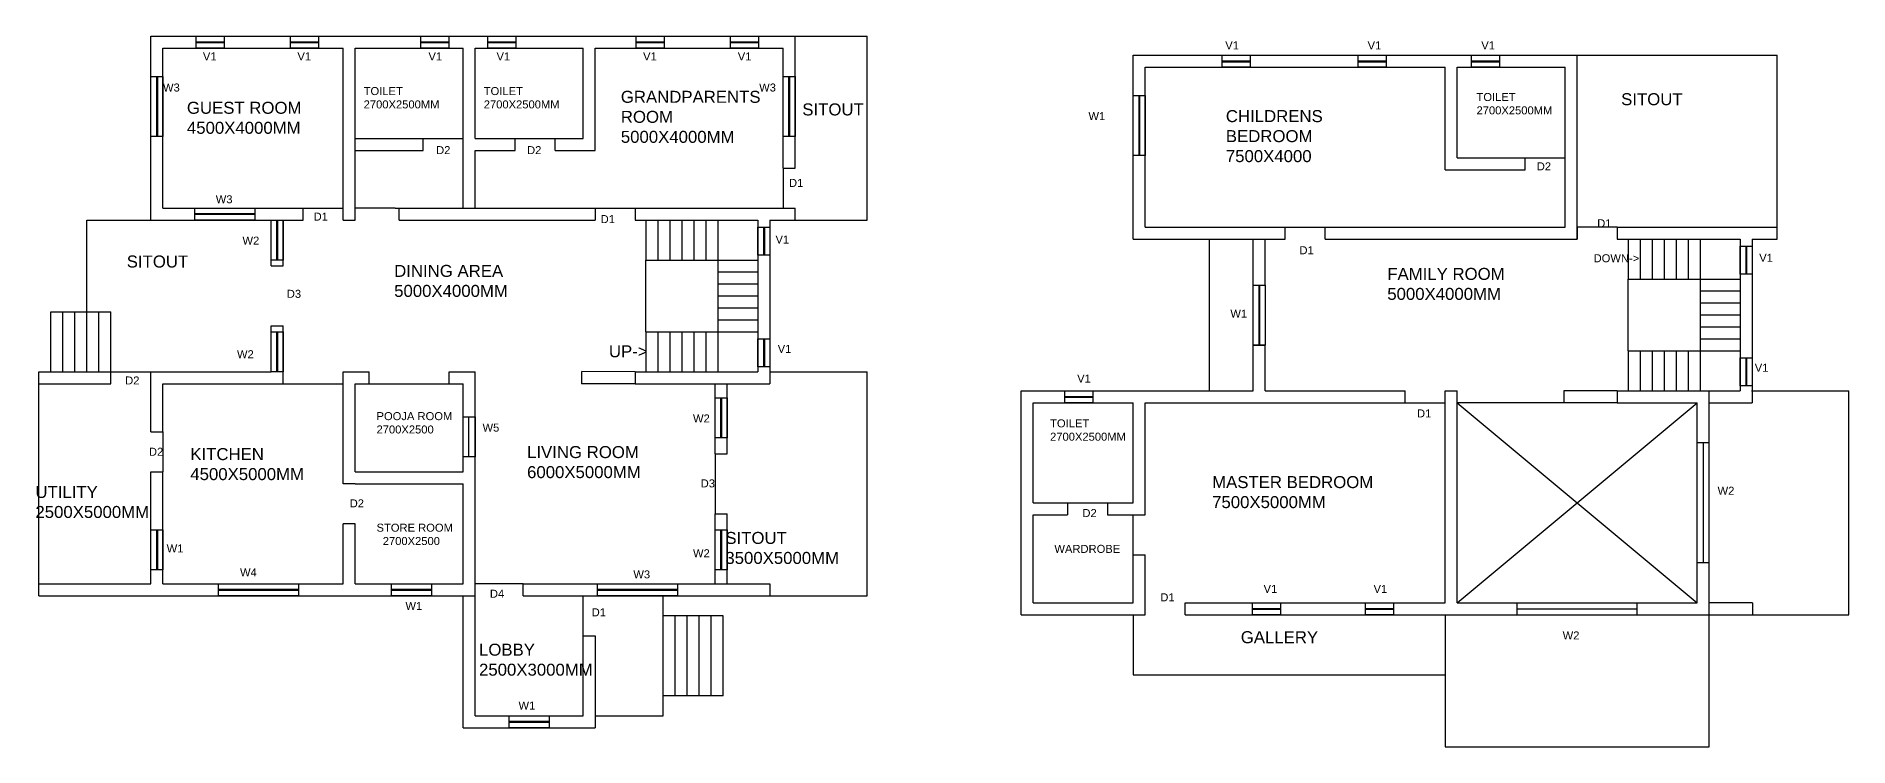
# Model space of a CAD drawing. Header units: metres. Extents: x 3586 to 7307, y 3108 to 6437.
# Drawn here: x 4241.86 to 4287.16, y 3275.95 to 3293.72 of the extents above; entities that cross this region are included whole.
import ezdxf

# ---------------------------------------------------------------- set-up
doc = ezdxf.new("R2010")
doc.units = ezdxf.units.M
doc.linetypes.add('DASHED', pattern=[0.75, 0.5, -0.25])
for name, color, linetype in [('DIMENSION', 255, 'DASHED'), ('wall', 7, 'Continuous'), ('window', 140, 'Continuous')]:
    doc.layers.add(name, color=color, linetype=linetype)
doc.styles.get("Standard").update_dxf_attribs({"font": 'arial.ttf'})

msp = doc.modelspace()

# ---------------------------------------------------------------- linework, layer by layer
at = {"layer": 'wall'}
for p, q in [((4244.724, 3293.717), (4262.624, 3293.717)), ((4244.724, 3289.117), (4244.724, 3293.717)), ((4260.824, 3290.417), (4260.824, 3293.717)), ((4262.624, 3289.117), (4262.624, 3293.717)), ((4245.024, 3293.417), (4249.524, 3293.417)), ((4245.024, 3289.417), (4245.024, 3293.417)), ((4249.524, 3289.117), (4249.524, 3293.417)), ((4249.824, 3293.417), (4252.524, 3293.417)), ((4249.824, 3289.117), (4249.824, 3293.417)), ((4252.524, 3289.417), (4252.524, 3293.417)), ((4252.824, 3293.417), (4255.524, 3293.417)), ((4252.824, 3291.157), (4252.824, 3293.417)), ((4255.524, 3291.157), (4255.524, 3293.417)), ((4255.824, 3293.417), (4260.524, 3293.417)), ((4255.824, 3290.857), (4255.824, 3293.417)), ((4260.524, 3290.417), (4260.524, 3293.417)), ((4269.276, 3293.24), (4285.376, 3293.24)), ((4269.276, 3288.64), (4269.276, 3293.24)), ((4280.376, 3288.64), (4280.376, 3293.24)), ((4285.376, 3288.64), (4285.376, 3293.24)), ((4269.576, 3292.94), (4277.076, 3292.94)), ((4269.576, 3288.94), (4269.576, 3292.94)), ((4277.076, 3290.38), (4277.076, 3292.94)), ((4277.376, 3292.94), (4280.076, 3292.94)), ((4277.376, 3290.68), (4277.376, 3292.94)), ((4280.076, 3288.94), (4280.076, 3292.94)), ((4249.824, 3291.157), (4251.524, 3291.157)), ((4249.824, 3290.857), (4251.524, 3290.857)), ((4251.524, 3290.857), (4251.524, 3291.157)), ((4251.524, 3291.157), (4252.524, 3291.157)), ((4252.824, 3291.157), (4253.824, 3291.157)), ((4252.824, 3290.857), (4253.824, 3290.857)), ((4252.824, 3289.417), (4252.824, 3290.857)), ((4253.824, 3290.857), (4253.824, 3291.157)), ((4253.824, 3291.157), (4254.824, 3291.157)), ((4254.824, 3291.157), (4255.524, 3291.157)), ((4254.824, 3290.857), (4254.824, 3291.157)), ((4254.824, 3290.857), (4255.824, 3290.857)), ((4260.524, 3290.417), (4260.824, 3290.417)), ((4260.524, 3290.417), (4260.524, 3289.417)), ((4277.076, 3290.38), (4279.076, 3290.38)), ((4277.376, 3290.68), (4279.076, 3290.68)), ((4279.076, 3290.38), (4279.076, 3290.68)), ((4279.076, 3290.68), (4280.076, 3290.68)), ((4245.024, 3289.417), (4248.524, 3289.417)), ((4248.524, 3289.117), (4248.524, 3289.417)), ((4248.524, 3289.417), (4249.524, 3289.417)), ((4250.824, 3289.417), (4249.824, 3289.417)), ((4250.824, 3289.417), (4255.824, 3289.417)), ((4250.928, 3289.117), (4250.928, 3289.417)), ((4255.824, 3289.417), (4255.824, 3289.117)), ((4255.824, 3289.417), (4256.824, 3289.417)), ((4256.824, 3289.417), (4260.824, 3289.417)), ((4256.824, 3289.417), (4256.824, 3289.117)), ((4260.824, 3289.117), (4260.824, 3289.417)), ((4243.124, 3286.83), (4243.124, 3289.117)), ((4243.124, 3289.117), (4244.724, 3289.117)), ((4244.724, 3289.117), (4247.724, 3289.117)), ((4247.724, 3287.973), (4247.724, 3289.117)), ((4248.024, 3289.117), (4248.524, 3289.117)), ((4248.024, 3287.973), (4248.024, 3289.117)), ((4249.524, 3289.117), (4249.824, 3289.117)), ((4250.928, 3289.117), (4255.824, 3289.117)), ((4256.824, 3289.117), (4259.897, 3289.117)), ((4257.097, 3289.117), (4257.097, 3288.117)), ((4257.397, 3289.117), (4257.397, 3288.117)), ((4257.697, 3289.117), (4257.697, 3288.117)), ((4257.997, 3289.117), (4257.997, 3288.117)), ((4258.297, 3289.117), (4258.297, 3288.117)), ((4258.597, 3289.117), (4258.597, 3288.117)), ((4258.897, 3289.117), (4258.897, 3285.33)), ((4259.897, 3289.117), (4259.897, 3285.33)), ((4260.197, 3289.117), (4262.624, 3289.117)), ((4260.197, 3289.117), (4260.197, 3285.03)), ((4269.576, 3288.94), (4273.076, 3288.94)), ((4273.076, 3288.64), (4273.076, 3288.94)), ((4273.076, 3288.94), (4274.076, 3288.94)), ((4274.076, 3288.94), (4280.076, 3288.94)), ((4274.076, 3288.64), (4274.076, 3288.94)), ((4280.376, 3288.94), (4280.376, 3288.64)), ((4281.376, 3288.94), (4280.376, 3288.94)), ((4281.376, 3288.94), (4285.376, 3288.94)), ((4281.376, 3288.94), (4281.376, 3288.64)), ((4285.376, 3288.64), (4285.376, 3288.94)), ((4269.276, 3288.64), (4273.076, 3288.64)), ((4271.176, 3288.64), (4271.176, 3284.853)), ((4272.276, 3287.496), (4272.276, 3288.64)), ((4272.576, 3287.496), (4272.576, 3288.64)), ((4274.076, 3288.64), (4280.376, 3288.64)), ((4274.076, 3288.64), (4274.376, 3288.64)), ((4281.376, 3288.64), (4284.449, 3288.64)), ((4281.649, 3288.64), (4281.649, 3287.64)), ((4281.949, 3288.64), (4281.949, 3287.64)), ((4282.249, 3288.64), (4282.249, 3287.64)), ((4282.549, 3288.64), (4282.549, 3287.64)), ((4282.849, 3288.64), (4282.849, 3287.64)), ((4283.149, 3288.64), (4283.149, 3287.64)), ((4283.449, 3288.64), (4283.449, 3284.853)), ((4284.449, 3288.64), (4284.449, 3284.853)), ((4284.749, 3288.64), (4285.376, 3288.64)), ((4284.749, 3288.64), (4284.749, 3284.553)), ((4257.097, 3288.117), (4259.897, 3288.117)), ((4257.097, 3286.33), (4257.097, 3288.117)), ((4247.724, 3287.973), (4248.024, 3287.973)), ((4258.897, 3287.83), (4259.897, 3287.83)), ((4281.649, 3287.64), (4284.449, 3287.64)), ((4281.649, 3285.853), (4281.649, 3287.64)), ((4258.897, 3287.53), (4259.897, 3287.53)), ((4258.897, 3287.23), (4259.897, 3287.23)), ((4283.449, 3287.353), (4284.449, 3287.353)), ((4242.224, 3286.83), (4243.724, 3286.83)), ((4242.224, 3285.33), (4242.224, 3286.83)), ((4242.524, 3285.33), (4242.524, 3286.83)), ((4242.824, 3285.33), (4242.824, 3286.83)), ((4243.124, 3285.33), (4243.124, 3286.83)), ((4243.424, 3285.33), (4243.424, 3286.83)), ((4243.724, 3285.33), (4243.724, 3286.83)), ((4258.897, 3286.93), (4259.897, 3286.93)), ((4283.449, 3287.053), (4284.449, 3287.053)), ((4283.449, 3286.753), (4284.449, 3286.753)), ((4247.724, 3285.33), (4247.724, 3286.473)), ((4247.724, 3286.473), (4248.024, 3286.473)), ((4248.024, 3285.03), (4248.024, 3286.473)), ((4257.097, 3286.33), (4259.897, 3286.33)), ((4257.097, 3286.33), (4257.097, 3285.33)), ((4257.397, 3286.33), (4257.397, 3285.33)), ((4257.697, 3286.33), (4257.697, 3285.33)), ((4257.997, 3286.33), (4257.997, 3285.33)), ((4258.297, 3286.33), (4258.297, 3285.33)), ((4258.597, 3286.33), (4258.597, 3285.33)), ((4258.897, 3286.63), (4259.897, 3286.63)), ((4283.449, 3286.453), (4284.449, 3286.453)), ((4272.276, 3284.853), (4272.276, 3285.996)), ((4272.276, 3285.996), (4272.576, 3285.996)), ((4272.576, 3284.853), (4272.576, 3285.996)), ((4281.649, 3285.853), (4284.449, 3285.853)), ((4281.649, 3285.853), (4281.649, 3284.853)), ((4281.949, 3285.853), (4281.949, 3284.853)), ((4282.249, 3285.853), (4282.249, 3284.853)), ((4282.549, 3285.853), (4282.549, 3284.853)), ((4282.849, 3285.853), (4282.849, 3284.853)), ((4283.149, 3285.853), (4283.149, 3284.853)), ((4283.449, 3286.153), (4284.449, 3286.153)), ((4241.924, 3285.33), (4243.724, 3285.33)), ((4241.924, 3279.73), (4241.924, 3285.33)), ((4243.724, 3285.03), (4243.724, 3285.33)), ((4243.724, 3285.33), (4244.724, 3285.33)), ((4244.724, 3285.33), (4247.724, 3285.33)), ((4244.724, 3283.83), (4244.724, 3285.33)), ((4249.524, 3285.33), (4250.174, 3285.33)), ((4249.524, 3282.53), (4249.524, 3285.33)), ((4250.174, 3285.03), (4250.174, 3285.33)), ((4252.174, 3285.33), (4252.824, 3285.33)), ((4252.174, 3285.03), (4252.174, 3285.33)), ((4252.824, 3276.73), (4252.824, 3285.33)), ((4256.824, 3285.33), (4255.489, 3285.334)), ((4255.489, 3285.33), (4255.489, 3285.03)), ((4256.824, 3285.33), (4259.897, 3285.33)), ((4256.824, 3285.33), (4256.824, 3285.03)), ((4260.197, 3285.33), (4262.624, 3285.33)), ((4262.624, 3279.73), (4262.624, 3285.33)), ((4241.924, 3285.03), (4243.724, 3285.03)), ((4245.024, 3285.03), (4248.024, 3285.03)), ((4245.024, 3283.83), (4245.024, 3285.03)), ((4248.024, 3285.03), (4249.524, 3285.03)), ((4249.824, 3285.03), (4250.174, 3285.03)), ((4249.824, 3282.83), (4249.824, 3285.03)), ((4250.174, 3285.03), (4252.174, 3285.03)), ((4252.174, 3285.03), (4252.524, 3285.03)), ((4252.524, 3282.83), (4252.524, 3285.03)), ((4256.824, 3285.03), (4255.489, 3285.03)), ((4256.824, 3285.03), (4260.197, 3285.03)), ((4258.824, 3283.28), (4258.824, 3285.03)), ((4259.124, 3283.28), (4259.124, 3285.03)), ((4266.476, 3279.253), (4266.476, 3284.853)), ((4266.476, 3284.853), (4269.276, 3284.853)), ((4269.276, 3284.853), (4272.276, 3284.853)), ((4272.576, 3284.853), (4276.076, 3284.853)), ((4276.076, 3284.553), (4276.076, 3284.853)), ((4277.076, 3284.853), (4277.376, 3284.853)), ((4277.076, 3279.553), (4277.076, 3284.853)), ((4277.376, 3279.553), (4277.376, 3284.853)), ((4280.041, 3284.853), (4280.041, 3284.553)), ((4281.376, 3284.853), (4280.041, 3284.853)), ((4281.376, 3284.853), (4284.449, 3284.853)), ((4281.376, 3284.853), (4281.376, 3284.553)), ((4283.676, 3279.253), (4283.676, 3284.853)), ((4284.736, 3284.853), (4287.164, 3284.853)), ((4287.164, 3279.253), (4287.164, 3284.853)), ((4266.776, 3284.553), (4269.276, 3284.553)), ((4266.776, 3282.053), (4266.776, 3284.553)), ((4269.276, 3282.053), (4269.276, 3284.553)), ((4269.576, 3284.553), (4276.076, 3284.553)), ((4269.576, 3281.753), (4269.576, 3284.553)), ((4276.076, 3284.553), (4277.076, 3284.553)), ((4281.376, 3284.553), (4277.376, 3284.553)), ((4277.376, 3284.553), (4283.376, 3279.553)), ((4277.376, 3279.553), (4283.376, 3284.553)), ((4281.376, 3284.553), (4283.376, 3284.553)), ((4283.376, 3279.553), (4283.376, 3284.553)), ((4283.676, 3284.553), (4284.749, 3284.553)), ((4244.724, 3283.83), (4245.024, 3283.83)), ((4245.024, 3283.83), (4245.024, 3282.83)), ((4258.824, 3283.28), (4259.124, 3283.28)), ((4258.824, 3283.28), (4258.824, 3281.78)), ((4244.724, 3282.83), (4245.024, 3282.83)), ((4244.724, 3280.03), (4244.724, 3282.83)), ((4245.024, 3280.03), (4245.024, 3282.83)), ((4249.824, 3282.83), (4252.524, 3282.83)), ((4249.824, 3282.53), (4249.524, 3282.53)), ((4249.824, 3282.53), (4252.524, 3282.53)), ((4252.524, 3280.03), (4252.524, 3282.53)), ((4258.824, 3280.03), (4258.824, 3281.78)), ((4258.824, 3281.78), (4259.124, 3281.78)), ((4259.124, 3280.03), (4259.124, 3281.78)), ((4266.776, 3282.053), (4267.633, 3282.053)), ((4266.776, 3281.753), (4267.633, 3281.753)), ((4266.776, 3279.553), (4266.776, 3281.753)), ((4267.633, 3282.053), (4267.633, 3281.753)), ((4267.633, 3282.053), (4268.633, 3282.053)), ((4268.633, 3282.053), (4269.276, 3282.053)), ((4268.633, 3282.053), (4268.633, 3281.753)), ((4268.633, 3281.753), (4269.576, 3281.753)), ((4269.276, 3280.753), (4269.276, 3281.753)), ((4249.524, 3280.03), (4249.524, 3281.53)), ((4249.824, 3281.53), (4249.524, 3281.53)), ((4249.824, 3280.03), (4249.824, 3281.53)), ((4269.276, 3280.753), (4269.576, 3280.753)), ((4269.276, 3279.553), (4269.276, 3280.753)), ((4269.576, 3279.253), (4269.576, 3280.753)), ((4241.924, 3280.03), (4244.724, 3280.03)), ((4245.024, 3280.03), (4249.524, 3280.03)), ((4249.824, 3280.03), (4252.524, 3280.03)), ((4254.024, 3280.03), (4252.824, 3280.03)), ((4254.024, 3280.03), (4260.197, 3280.03)), ((4254.024, 3279.73), (4254.024, 3280.03)), ((4260.197, 3280.03), (4260.197, 3279.73)), ((4241.924, 3279.73), (4252.824, 3279.73)), ((4252.524, 3276.43), (4252.524, 3279.73)), ((4254.024, 3279.73), (4262.624, 3279.73)), ((4255.524, 3278.73), (4255.524, 3279.73)), ((4257.524, 3276.73), (4257.524, 3279.73)), ((4266.776, 3279.553), (4269.276, 3279.553)), ((4270.576, 3279.553), (4277.076, 3279.553)), ((4270.576, 3279.253), (4270.576, 3279.553)), ((4277.376, 3279.553), (4283.376, 3279.553)), ((4284.761, 3279.553), (4283.676, 3279.553)), ((4284.761, 3279.553), (4284.761, 3279.253)), ((4259.024, 3279.23), (4257.524, 3279.23)), ((4257.824, 3277.23), (4257.824, 3279.23)), ((4258.124, 3277.23), (4258.124, 3279.23)), ((4258.424, 3277.23), (4258.424, 3279.23)), ((4258.724, 3277.23), (4258.724, 3279.23)), ((4259.024, 3277.23), (4259.024, 3279.23)), ((4266.476, 3279.253), (4269.576, 3279.253)), ((4269.276, 3279.253), (4269.276, 3277.753)), ((4270.576, 3279.253), (4287.164, 3279.253)), ((4277.076, 3279.253), (4277.076, 3275.953)), ((4283.676, 3275.953), (4283.676, 3279.253)), ((4255.524, 3278.73), (4255.824, 3278.73)), ((4255.524, 3276.73), (4255.524, 3278.73)), ((4255.824, 3278.73), (4255.824, 3276.43)), ((4269.276, 3277.753), (4277.076, 3277.753)), ((4259.024, 3277.23), (4257.524, 3277.23)), ((4252.824, 3276.73), (4255.524, 3276.73)), ((4255.824, 3276.73), (4257.524, 3276.73)), ((4252.524, 3276.43), (4255.824, 3276.43)), ((4277.076, 3275.953), (4283.676, 3275.953))]:
    msp.add_line(p, q, dxfattribs=at)
at = {"layer": 'window'}
for p, q in [((4245.85, 3293.717), (4246.55, 3293.717)), ((4245.85, 3293.417), (4245.85, 3293.717)), ((4245.85, 3293.577), (4246.55, 3293.577)), ((4245.85, 3293.557), (4246.55, 3293.557)), ((4246.55, 3293.717), (4246.55, 3293.417)), ((4248.212, 3293.717), (4248.912, 3293.717)), ((4248.212, 3293.417), (4248.212, 3293.717)), ((4248.212, 3293.577), (4248.912, 3293.577)), ((4248.212, 3293.557), (4248.912, 3293.557)), ((4248.912, 3293.717), (4248.912, 3293.417)), ((4251.472, 3293.717), (4252.172, 3293.717)), ((4251.472, 3293.417), (4251.472, 3293.717)), ((4251.472, 3293.577), (4252.172, 3293.577)), ((4251.472, 3293.557), (4252.172, 3293.557)), ((4252.172, 3293.717), (4252.172, 3293.417)), ((4253.145, 3293.717), (4253.845, 3293.717)), ((4253.145, 3293.417), (4253.145, 3293.717)), ((4253.145, 3293.577), (4253.845, 3293.577)), ((4253.145, 3293.557), (4253.845, 3293.557)), ((4253.845, 3293.717), (4253.845, 3293.417)), ((4256.85, 3293.717), (4257.55, 3293.717)), ((4256.85, 3293.417), (4256.85, 3293.717)), ((4256.85, 3293.577), (4257.55, 3293.577)), ((4256.85, 3293.557), (4257.55, 3293.557)), ((4257.55, 3293.717), (4257.55, 3293.417)), ((4259.212, 3293.717), (4259.912, 3293.717)), ((4259.212, 3293.417), (4259.212, 3293.717)), ((4259.212, 3293.577), (4259.912, 3293.577)), ((4259.212, 3293.557), (4259.912, 3293.557)), ((4259.912, 3293.717), (4259.912, 3293.417)), ((4246.55, 3293.417), (4245.85, 3293.417)), ((4248.912, 3293.417), (4248.212, 3293.417)), ((4252.172, 3293.417), (4251.472, 3293.417)), ((4253.845, 3293.417), (4253.145, 3293.417)), ((4257.55, 3293.417), (4256.85, 3293.417)), ((4259.912, 3293.417), (4259.212, 3293.417)), ((4271.498, 3293.24), (4272.198, 3293.24)), ((4271.498, 3292.94), (4271.498, 3293.24)), ((4271.498, 3293.1), (4272.198, 3293.1)), ((4271.498, 3293.08), (4272.198, 3293.08)), ((4272.198, 3293.24), (4272.198, 3292.94)), ((4274.904, 3293.24), (4275.604, 3293.24)), ((4274.904, 3292.94), (4274.904, 3293.24)), ((4274.904, 3293.1), (4275.604, 3293.1)), ((4274.904, 3293.08), (4275.604, 3293.08)), ((4275.604, 3293.24), (4275.604, 3292.94)), ((4277.734, 3293.24), (4278.434, 3293.24)), ((4277.734, 3292.94), (4277.734, 3293.24)), ((4277.734, 3293.1), (4278.434, 3293.1)), ((4277.734, 3293.08), (4278.434, 3293.08)), ((4278.434, 3293.24), (4278.434, 3292.94)), ((4244.724, 3291.209), (4244.724, 3292.709)), ((4244.724, 3292.709), (4245.024, 3292.709)), ((4244.864, 3292.709), (4244.864, 3291.209)), ((4244.884, 3292.709), (4244.884, 3291.209)), ((4245.024, 3292.709), (4245.024, 3291.209)), ((4260.524, 3291.209), (4260.524, 3292.709)), ((4260.524, 3292.709), (4260.824, 3292.709)), ((4260.664, 3292.709), (4260.664, 3291.209)), ((4260.684, 3292.709), (4260.684, 3291.209)), ((4260.824, 3292.709), (4260.824, 3291.209)), ((4272.198, 3292.94), (4271.498, 3292.94)), ((4275.604, 3292.94), (4274.904, 3292.94)), ((4278.434, 3292.94), (4277.734, 3292.94)), ((4269.276, 3290.732), (4269.276, 3292.232)), ((4269.276, 3292.232), (4269.576, 3292.232)), ((4269.416, 3292.232), (4269.416, 3290.732)), ((4269.436, 3292.232), (4269.436, 3290.732)), ((4269.576, 3292.232), (4269.576, 3290.732)), ((4245.024, 3291.209), (4244.724, 3291.209)), ((4260.824, 3291.209), (4260.524, 3291.209)), ((4269.576, 3290.732), (4269.276, 3290.732)), ((4245.817, 3289.117), (4245.817, 3289.417)), ((4245.817, 3289.417), (4247.317, 3289.417)), ((4247.317, 3289.417), (4247.317, 3289.117)), ((4247.317, 3289.277), (4245.817, 3289.277)), ((4247.317, 3289.257), (4245.817, 3289.257)), ((4247.317, 3289.117), (4245.817, 3289.117)), ((4247.724, 3288.117), (4247.724, 3289.117)), ((4247.724, 3289.117), (4248.024, 3289.117)), ((4247.864, 3289.117), (4247.864, 3288.117)), ((4247.884, 3289.117), (4247.884, 3288.117)), ((4248.024, 3289.117), (4248.024, 3288.117)), ((4259.897, 3288.246), (4259.897, 3288.946)), ((4259.897, 3288.946), (4260.197, 3288.946)), ((4260.037, 3288.946), (4260.037, 3288.246)), ((4260.057, 3288.946), (4260.057, 3288.246)), ((4260.197, 3288.946), (4260.197, 3288.246)), ((4284.449, 3287.769), (4284.449, 3288.469)), ((4284.449, 3288.469), (4284.749, 3288.469)), ((4284.589, 3288.469), (4284.589, 3287.769)), ((4284.609, 3288.469), (4284.609, 3287.769)), ((4284.749, 3288.469), (4284.749, 3287.769)), ((4248.024, 3288.117), (4247.724, 3288.117)), ((4260.197, 3288.246), (4259.897, 3288.246)), ((4284.749, 3287.769), (4284.449, 3287.769)), ((4272.276, 3285.996), (4272.276, 3287.496)), ((4272.276, 3287.496), (4272.576, 3287.496)), ((4272.416, 3287.496), (4272.416, 3285.996)), ((4272.436, 3287.496), (4272.436, 3285.996)), ((4272.576, 3287.496), (4272.576, 3285.996)), ((4247.724, 3285.33), (4247.724, 3286.33)), ((4247.724, 3286.33), (4248.024, 3286.33)), ((4247.864, 3286.33), (4247.864, 3285.33)), ((4247.884, 3286.33), (4247.884, 3285.33)), ((4248.024, 3286.33), (4248.024, 3285.33)), ((4259.897, 3285.455), (4259.897, 3286.155)), ((4259.897, 3286.155), (4260.197, 3286.155)), ((4260.037, 3286.155), (4260.037, 3285.455)), ((4260.057, 3286.155), (4260.057, 3285.455)), ((4260.197, 3286.155), (4260.197, 3285.455)), ((4272.576, 3285.996), (4272.276, 3285.996)), ((4248.024, 3285.33), (4247.724, 3285.33)), ((4260.197, 3285.455), (4259.897, 3285.455)), ((4284.449, 3284.978), (4284.449, 3285.678)), ((4284.449, 3285.678), (4284.749, 3285.678)), ((4284.589, 3285.678), (4284.589, 3284.978)), ((4284.609, 3285.678), (4284.609, 3284.978)), ((4284.749, 3285.678), (4284.749, 3284.978)), ((4267.567, 3284.853), (4268.267, 3284.853)), ((4267.567, 3284.553), (4267.567, 3284.853)), ((4268.267, 3284.853), (4268.267, 3284.553)), ((4284.749, 3284.978), (4284.449, 3284.978)), ((4258.824, 3283.675), (4258.824, 3284.675)), ((4258.824, 3284.675), (4259.124, 3284.675)), ((4258.964, 3284.675), (4258.964, 3283.675)), ((4258.984, 3284.675), (4258.984, 3283.675)), ((4259.124, 3284.675), (4259.124, 3283.675)), ((4267.567, 3284.713), (4268.267, 3284.713)), ((4267.567, 3284.693), (4268.267, 3284.693)), ((4268.267, 3284.553), (4267.567, 3284.553)), ((4252.524, 3283.204), (4252.524, 3284.204)), ((4252.524, 3284.204), (4252.824, 3284.204)), ((4252.664, 3284.204), (4252.664, 3283.204)), ((4252.824, 3284.204), (4252.824, 3283.204)), ((4259.124, 3283.675), (4258.824, 3283.675)), ((4283.676, 3283.553), (4283.376, 3283.553)), ((4283.526, 3283.553), (4283.526, 3280.553)), ((4252.824, 3283.204), (4252.524, 3283.204)), ((4244.724, 3280.376), (4244.724, 3281.376)), ((4244.724, 3281.376), (4245.024, 3281.376)), ((4244.864, 3281.376), (4244.864, 3280.376)), ((4244.884, 3281.376), (4244.884, 3280.376)), ((4245.024, 3281.376), (4245.024, 3280.376)), ((4258.824, 3280.376), (4258.824, 3281.376)), ((4258.824, 3281.376), (4259.124, 3281.376)), ((4258.964, 3281.376), (4258.964, 3280.376)), ((4258.984, 3281.376), (4258.984, 3280.376)), ((4259.124, 3281.376), (4259.124, 3280.376)), ((4245.024, 3280.376), (4244.724, 3280.376)), ((4259.124, 3280.376), (4258.824, 3280.376)), ((4283.676, 3280.553), (4283.376, 3280.553)), ((4246.414, 3280.03), (4248.414, 3280.03)), ((4246.414, 3279.73), (4246.414, 3280.03)), ((4246.414, 3279.89), (4248.414, 3279.89)), ((4246.414, 3279.87), (4248.414, 3279.87)), ((4248.414, 3280.03), (4248.414, 3279.73)), ((4250.735, 3280.03), (4251.735, 3280.03)), ((4250.735, 3279.73), (4250.735, 3280.03)), ((4250.735, 3279.89), (4251.735, 3279.89)), ((4250.735, 3279.87), (4251.735, 3279.87)), ((4251.735, 3280.03), (4251.735, 3279.73)), ((4255.889, 3280.03), (4257.889, 3280.03)), ((4255.889, 3279.73), (4255.889, 3280.03)), ((4255.889, 3279.89), (4257.889, 3279.89)), ((4255.889, 3279.87), (4257.889, 3279.87)), ((4257.889, 3280.03), (4257.889, 3279.73)), ((4248.414, 3279.73), (4246.414, 3279.73)), ((4251.735, 3279.73), (4250.735, 3279.73)), ((4257.889, 3279.73), (4255.889, 3279.73)), ((4272.26, 3279.553), (4272.96, 3279.553)), ((4272.26, 3279.253), (4272.26, 3279.553)), ((4272.26, 3279.413), (4272.96, 3279.413)), ((4272.26, 3279.393), (4272.96, 3279.393)), ((4272.96, 3279.553), (4272.96, 3279.253)), ((4275.087, 3279.553), (4275.787, 3279.553)), ((4275.087, 3279.253), (4275.087, 3279.553)), ((4275.087, 3279.413), (4275.787, 3279.413)), ((4275.087, 3279.393), (4275.787, 3279.393)), ((4275.787, 3279.553), (4275.787, 3279.253)), ((4278.867, 3279.553), (4278.867, 3279.253)), ((4278.867, 3279.403), (4281.867, 3279.403)), ((4281.867, 3279.553), (4281.867, 3279.253)), ((4272.96, 3279.253), (4272.26, 3279.253)), ((4275.787, 3279.253), (4275.087, 3279.253)), ((4253.674, 3276.73), (4254.674, 3276.73)), ((4253.674, 3276.43), (4253.674, 3276.73)), ((4254.674, 3276.73), (4254.674, 3276.43)), ((4253.674, 3276.59), (4254.674, 3276.59)), ((4253.674, 3276.57), (4254.674, 3276.57)), ((4254.674, 3276.43), (4253.674, 3276.43))]:
    msp.add_line(p, q, dxfattribs=at)

# ---------------------------------------------------------------- texts
at = {"layer": 'DIMENSION', "attachment_point": 1}
for s, width, insert, char_height in [('V1', 0.57715, (4271.578, 3293.588), 0.2), ('V1', 0.57715, (4275.136, 3293.588), 0.2), ('V1', 0.57715, (4277.978, 3293.588), 0.2), ('V1', 0.51163, (4246.022, 3293.313), 0.2), ('V1', 0.51163, (4248.384, 3293.313), 0.2), ('V1', 0.51163, (4251.659, 3293.313), 0.2), ('V1', 0.51163, (4253.361, 3293.313), 0.2), ('V1', 0.51163, (4257.025, 3293.313), 0.2), ('V1', 0.51163, (4259.392, 3293.313), 0.2), ('W3', 0.59752, (4245.024, 3292.535), 0.2), ('W3', 0.59752, (4259.927, 3292.535), 0.2), ('GUEST ROOM 4500X4000MM', 2.87542, (4245.622, 3292.078), 0.3), ('TOILET    2700X2500MM', 1.99482, (4250.04, 3292.446), 0.2), ('TOILET    2700X2500MM', 1.99482, (4253.042, 3292.446), 0.2), ('GRANDPARENTS ROOM 5000X4000MM', 3.04627, (4256.469, 3292.352), 0.3), ('TOILET\\P2700X2500MM', 1.67104, (4277.859, 3292.297), 0.2), ('SITOUT', 2.5943, (4281.474, 3292.293), 0.3), ('SITOUT    ', 2.51148, (4261.005, 3292.037), 0.3), ('W1', 0.89906, (4268.158, 3291.82), 0.2), ('CHILDRENS BEDROOM 7500X4000', 4.1035, (4271.593, 3291.87), 0.3), ('D2', 0.48161, (4251.851, 3290.969), 0.2), ('D2', 0.48161, (4254.125, 3290.969), 0.2), ('D2', 0.4021, (4279.365, 3290.564), 0.2), ('D1', 0.49642, (4260.673, 3290.15), 0.2), ('W3', 0.59752, (4246.343, 3289.741), 0.2), ('D1', 0.50861, (4248.789, 3289.307), 0.2), ('D1', 0.80278, (4255.964, 3289.245), 0.2), ('D1', 0.56586, (4280.876, 3289.141), 0.2), ('{\\H1.56128x;W2}', 0.5512, (4247.011, 3288.707), 0.1281), ('V1', 0.51163, (4260.335, 3288.735), 0.2), ('D1', 0.56586, (4273.432, 3288.466), 0.2), ('SITOUT    ', 2.51148, (4244.118, 3288.235), 0.3), ('DINING AREA    5000X4000MM  ', 3.32234, (4250.803, 3288), 0.3), ('DOWN->', 0.86252, (4280.786, 3288.266), 0.2), ('V1', 0.57715, (4284.926, 3288.278), 0.2), ('FAMILY ROOM\\P5000X4000MM', 3.03718, (4275.628, 3287.925), 0.3), ('D3', 0.5027, (4248.119, 3287.377), 0.2), ('W1', 0.89906, (4271.706, 3286.882), 0.2), ('W2', 0.5512, (4246.874, 3285.867), 0.2), ('UP->', 0.92549, (4256.171, 3285.99), 0.3), ('V1', 0.51163, (4260.39, 3286.001), 0.2), ('V1', 0.57715, (4284.814, 3285.529), 0.2), ('D2', 0.48161, (4244.078, 3285.21), 0.2), ('V1', 0.57715, (4267.876, 3285.259), 0.2), ('D1', 0.56586, (4276.371, 3284.387), 0.2), ('POOJA ROOM   2700X2500', 2.16242, (4250.362, 3284.319), 0.2), ('W5', 0.44906, (4253.012, 3284.032), 0.2), ('{\\H1.56128x;W2}', 0.5512, (4258.273, 3284.261), 0.1281), ('TOILET\\P2700X2500MM', 1.46317, (4267.199, 3284.138), 0.2), ('LIVING ROOM 6000X5000MM', 3.49966, (4254.125, 3283.47), 0.3), ('D2', 0.48161, (4244.673, 3283.428), 0.2), ('KITCHEN       4500X5000MM             ', 3.18859, (4245.707, 3283.42), 0.3), ('D3', 0.5027, (4258.465, 3282.637), 0.2), ('MASTER BEDROOM\\P7500X5000MM', 4.23428, (4271.25, 3282.72), 0.3), ('UTILITY       2500X5000MM', 1.56191, (4241.835, 3282.473), 0.3), ('D2', 0.48161, (4249.691, 3282.138), 0.2), ('W2', 0.54824, (4283.885, 3282.454), 0.2), ('D2', 0.4021, (4268.007, 3281.896), 0.2), ('STORE ROOM      2700X2500', 2.16242, (4250.362, 3281.53), 0.2), ('SITOUT      3500X5000MM', 1.99372, (4259.082, 3281.324), 0.3), ('W1', 0.46275, (4245.116, 3281.01), 0.2), ('{\\H1.56128x;W2}', 0.5512, (4258.273, 3280.891), 0.1281), ('WARDROBE', 1.63769, (4267.307, 3281), 0.2), ('W4', 1.01388, (4246.95, 3280.414), 0.2), ('W3', 0.59752, (4256.782, 3280.362), 0.2), ('D4', 0.47229, (4253.196, 3279.879), 0.2), ('V1', 0.57715, (4272.536, 3280), 0.2), ('V1', 0.57715, (4275.285, 3280), 0.2), ('W1', 0.46275, (4251.085, 3279.574), 0.2), ('D1', 0.63209, (4255.74, 3279.414), 0.2), ('D1', 0.56586, (4269.955, 3279.789), 0.2), ('LOBBY     2500X3000MM', 2.9, (4252.924, 3278.53), 0.3), ('GALLERY', 2.86022, (4271.966, 3278.842), 0.3), ('W2', 0.54824, (4280.012, 3278.836), 0.2), ('W1', 0.46275, (4253.911, 3277.084), 0.2)]:
    msp.add_mtext_dynamic_manual_height_columns(s, width=width, gutter_width=12.5, heights=[0], dxfattribs=dict(at, insert=insert, char_height=char_height))

doc.saveas('drawing.dxf')
